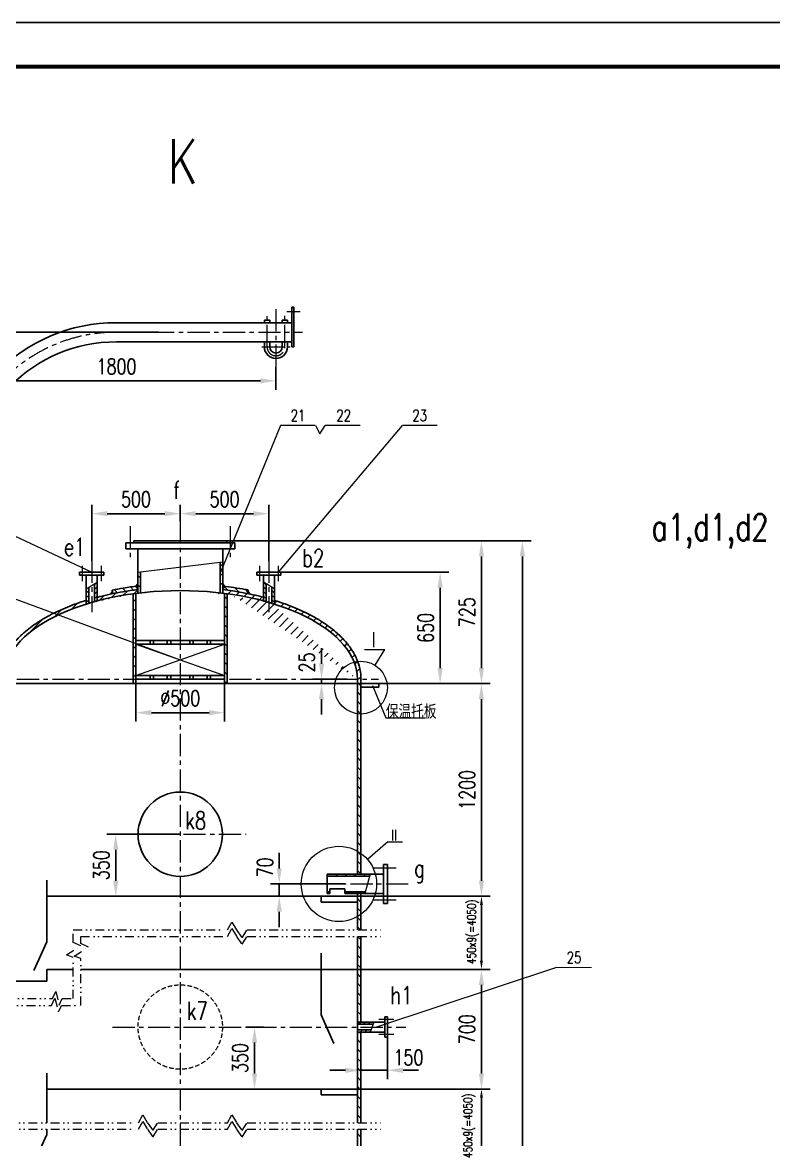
# Model space of a CAD drawing. Extents: x 3113 to 17963, y 3714 to 24739.
# Drawn here: x 5648 to 9889, y 18435 to 24739 of the extents above; entities that cross this region are included whole.
import ezdxf
from ezdxf.enums import TextEntityAlignment as Align

# ---------------------------------------------------------------- set-up
doc = ezdxf.new("R2010")
doc.units = 0
doc.header["$LTSCALE"] = 100
doc.header["$MEASUREMENT"] = 0
for name, pattern in [('CENTER', [2, 1.25, -0.25, 0.25, -0.25]), ('DIVIDE', [1.25, 0.5, -0.25, 0, -0.25, 0, -0.25]), ('HIDDEN', [0.375, 0.25, -0.125])]:
    doc.linetypes.add(name, pattern=pattern)
doc.layers.get('0').update_dxf_attribs({"linetype": 'CONTINUOUS', "lineweight": 25})
doc.layers.get('DEFPOINTS').update_dxf_attribs({"linetype": 'CONTINUOUS', "lineweight": 25})
for name, color, linetype, lineweight in [('1', 2, 'CENTER', 9), ('2', 3, 'HIDDEN', 9), ('3', 4, 'DIVIDE', 9), ('5', 1, 'CONTINUOUS', 9), ('dim', 1, 'CONTINUOUS', 9), ('text', 2, 'CONTINUOUS', 13)]:
    doc.layers.add(name, color=color, linetype=linetype, lineweight=lineweight)
doc.styles.add('COMPLEX', font='romanc', dxfattribs={"width": 0.75, "bigfont": 'HZTXT'})
doc.styles.add('ROMANS', font='romans', dxfattribs={"width": 0.75})
doc.styles.get("Standard").update_dxf_attribs({"font": 'txt', "width": 0.75, "bigfont": 'hztxt'})
doc.styles.add('样式 2', font='', dxfattribs={"width": 0.75, "height": 100})
doc.styles.get('样式 2').set_extended_font_data('SimSun')
doc.dimstyles.get("Standard").update_dxf_attribs({"dimtxt": 0.18, "dimasz": 0.18, "dimexe": 0.18, "dimexo": 0.0625, "dimgap": 0.09, "dimtad": 0, "dimtih": 1, "dimtoh": 1, "dimdec": 4, "dimzin": 0, "dimdsep": 46, "dimtxsty": 'Standard', "dimcen": 0.09, "dimadec": 0, "dimazin": 0, "dimtfac": 1, "dimtdec": 4, "dimtofl": 0, "dimtmove": 0, "dimatfit": 3, "dimfxl": 0, "dimtolj": 1, "dimtzin": 0, "dimarcsym": 0})
pattern_1 = [(135, (6791.052, 31998.23), (-26.5165, -26.5165), [])]

# ---------------------------------------------------------------- blocks, each defined once
blk = doc.blocks.new('*D5')
at = {"layer": 'DEFPOINTS', "color": 0}
for p in [(7079.3, 22793), (5279.2, 22716.2), (5279.2, 22090.5)]:
    blk.add_point(p, dxfattribs=at)
at = {"layer": 'dim', "color": 0, "lineweight": -2}
for p, q in [((5279.2, 22090.5), (5279.2, 22766.2)), ((7079.3, 22793), (7079.3, 22666.2)), ((6991.8, 22716.2), (5366.7, 22716.2))]:
    blk.add_line(p, q, dxfattribs=at)
at = {"layer": 'dim', "color": 0}
for points in [[(5366.7, 22730.7), (5366.7, 22701.6), (5279.2, 22716.2)], [(6991.8, 22730.7), (6991.8, 22701.6), (7079.3, 22716.2)]]:
    blk.add_solid(points, dxfattribs=at)
at = {"layer": 'dim', "color": 0, "insert": (6179.3, 22797.4), "char_height": 87.5, "attachment_point": 5, "style": 'ROMANS'}
blk.add_mtext('\\A1;1800', dxfattribs=at)
blk = doc.blocks.new('*D6')
at = {"layer": 'DEFPOINTS', "color": 0}
for p in [(6539.2, 21966.8), (6539.2, 21924), (6039.2, 21701.5)]:
    blk.add_point(p, dxfattribs=at)
at = {"layer": 'dim', "color": 0, "lineweight": -2}
for p, q in [((6039.2, 21701.5), (6039.2, 22016.8)), ((6539.2, 21924), (6539.2, 22016.8)), ((6126.7, 21966.8), (6451.7, 21966.8))]:
    blk.add_line(p, q, dxfattribs=at)
at = {"layer": 'dim', "color": 0}
for points in [[(6126.7, 21981.4), (6126.7, 21952.2), (6039.2, 21966.8)], [(6451.7, 21981.4), (6451.7, 21952.2), (6539.2, 21966.8)]]:
    blk.add_solid(points, dxfattribs=at)
at = {"layer": 'dim', "color": 0, "insert": (6289.2, 22048), "char_height": 87.5, "attachment_point": 5, "style": 'ROMANS'}
blk.add_mtext('\\A1;500', dxfattribs=at)
blk = doc.blocks.new('*D7')
at = {"layer": 'DEFPOINTS', "color": 0}
for p in [(6539.2, 21966.8), (6539.2, 21924), (7039.2, 21701.5)]:
    blk.add_point(p, dxfattribs=at)
at = {"layer": 'dim', "color": 0, "lineweight": -2}
for p, q in [((6539.2, 21924), (6539.2, 22016.8)), ((7039.2, 21701.5), (7039.2, 22016.8)), ((6951.7, 21966.8), (6626.7, 21966.8))]:
    blk.add_line(p, q, dxfattribs=at)
at = {"layer": 'dim', "color": 0}
for points in [[(6626.7, 21981.4), (6626.7, 21952.2), (6539.2, 21966.8)], [(6951.7, 21981.4), (6951.7, 21952.2), (7039.2, 21966.8)]]:
    blk.add_solid(points, dxfattribs=at)
at = {"layer": 'dim', "color": 0, "insert": (6789.2, 22048), "char_height": 87.5, "attachment_point": 5, "style": 'ROMANS'}
blk.add_mtext('\\A1;500', dxfattribs=at)
blk = doc.blocks.new('*D8')
at = {"layer": 'DEFPOINTS', "color": 0}
for p in [(6289.2, 21150.6), (6789.2, 21150.6), (6789.2, 20843.9)]:
    blk.add_point(p, dxfattribs=at)
at = {"layer": 'dim', "color": 0, "lineweight": -2}
for p, q in [((6289.2, 21150.6), (6289.2, 20793.9)), ((6789.2, 21150.6), (6789.2, 20793.9)), ((6376.7, 20843.9), (6701.7, 20843.9))]:
    blk.add_line(p, q, dxfattribs=at)
at = {"layer": 'dim', "color": 0}
for points in [[(6376.7, 20858.5), (6376.7, 20829.3), (6289.2, 20843.9)], [(6701.7, 20858.5), (6701.7, 20829.3), (6789.2, 20843.9)]]:
    blk.add_solid(points, dxfattribs=at)
at = {"layer": 'dim', "color": 0, "insert": (6539.2, 20925.2), "char_height": 87.5, "attachment_point": 5, "style": 'ROMANS'}
blk.add_mtext('\\A1;%%c500', dxfattribs=at)
blk = doc.blocks.new('*D9')
at = {"layer": 'DEFPOINTS', "color": 0}
for p in [(7336.8, 21008), (7481, 21033), (7481, 21008)]:
    blk.add_point(p, dxfattribs=at)
at = {"layer": 'dim', "color": 0, "lineweight": -2}
for p, q in [((7336.8, 21120.5), (7336.8, 21208)), ((7481, 21033), (7286.8, 21033)), ((7481, 21008), (7286.8, 21008)), ((7336.8, 21033), (7336.8, 21008)), ((7336.8, 20920.5), (7336.8, 20833))]:
    blk.add_line(p, q, dxfattribs=at)
at = {"layer": 'dim', "color": 0}
for points in [[(7322.2, 21120.5), (7351.4, 21120.5), (7336.8, 21033)], [(7322.2, 20920.5), (7351.4, 20920.5), (7336.8, 21008)]]:
    blk.add_solid(points, dxfattribs=at)
at = {"layer": 'dim', "color": 0, "insert": (7253.5, 21127.8), "char_height": 87.5, "attachment_point": 5, "rotation": 90, "style": 'ROMANS'}
blk.add_mtext('\\A1;25', dxfattribs=at)
blk = doc.blocks.new('*D10')
at = {"layer": 'DEFPOINTS', "color": 0}
for p in [(7096.7, 21636.8), (8005.9, 21008), (8005.9, 21008)]:
    blk.add_point(p, dxfattribs=at)
at = {"layer": 'dim', "color": 0, "lineweight": -2}
for p, q in [((7096.7, 21636.8), (8055.9, 21636.8)), ((8005.9, 21549.3), (8005.9, 21095.5)), ((8005.9, 21008), (7955.9, 21008))]:
    blk.add_line(p, q, dxfattribs=at)
at = {"layer": 'dim', "color": 0}
for points in [[(7991.3, 21549.3), (8020.5, 21549.3), (8005.9, 21636.8)], [(7991.3, 21095.5), (8020.5, 21095.5), (8005.9, 21008)]]:
    blk.add_solid(points, dxfattribs=at)
at = {"layer": 'dim', "color": 0, "insert": (7924.7, 21322.4), "char_height": 87.5, "attachment_point": 5, "rotation": 90, "style": 'ROMANS'}
blk.add_mtext('\\A1;650', dxfattribs=at)
blk = doc.blocks.new('*D11')
at = {"layer": 'DEFPOINTS', "color": 0}
for p in [(6539.2, 21813), (7539.2, 21008), (8239.3, 21008)]:
    blk.add_point(p, dxfattribs=at)
at = {"layer": 'dim', "color": 0, "lineweight": -2}
for p, q in [((6539.2, 21813), (8289.3, 21813)), ((8239.3, 21725.5), (8239.3, 21095.5)), ((7539.2, 21008), (8289.3, 21008))]:
    blk.add_line(p, q, dxfattribs=at)
at = {"layer": 'dim', "color": 0}
for points in [[(8224.7, 21725.5), (8253.8, 21725.5), (8239.3, 21813)], [(8224.7, 21095.5), (8253.8, 21095.5), (8239.3, 21008)]]:
    blk.add_solid(points, dxfattribs=at)
at = {"layer": 'dim', "color": 0, "insert": (8158, 21410.5), "char_height": 87.5, "attachment_point": 5, "rotation": 90, "style": 'ROMANS'}
blk.add_mtext('\\A1;725', dxfattribs=at)
blk = doc.blocks.new('*D12')
at = {"layer": 'DEFPOINTS', "color": 0}
for p in [(6539.2, 20158), (6175, 19808), (6911.5, 19808)]:
    blk.add_point(p, dxfattribs=at)
at = {"layer": 'dim', "color": 0, "lineweight": -2}
for p, q in [((6539.2, 20158), (6125, 20158)), ((6175, 20070.5), (6175, 19895.5)), ((6911.5, 19808), (6125, 19808))]:
    blk.add_line(p, q, dxfattribs=at)
at = {"layer": 'dim', "color": 0}
for points in [[(6160.4, 20070.5), (6189.6, 20070.5), (6175, 20158)], [(6160.4, 19895.5), (6189.6, 19895.5), (6175, 19808)]]:
    blk.add_solid(points, dxfattribs=at)
at = {"layer": 'dim', "color": 0, "insert": (6093.8, 19983), "char_height": 87.5, "attachment_point": 5, "rotation": 90, "style": 'ROMANS'}
blk.add_mtext('\\A1;350', dxfattribs=at)
blk = doc.blocks.new('*D13')
at = {"layer": 'DEFPOINTS', "color": 0}
for p in [(6911.5, 19070.3), (6911.5, 18720.3), (6958.5, 18720.3)]:
    blk.add_point(p, dxfattribs=at)
at = {"layer": 'dim', "color": 0, "lineweight": -2}
for p, q in [((6911.5, 19070.3), (7008.5, 19070.3)), ((6958.5, 18982.8), (6958.5, 18807.8)), ((6911.5, 18720.3), (7008.5, 18720.3))]:
    blk.add_line(p, q, dxfattribs=at)
at = {"layer": 'dim', "color": 0}
for points in [[(6943.9, 18982.8), (6973.1, 18982.8), (6958.5, 19070.3)], [(6943.9, 18807.8), (6973.1, 18807.8), (6958.5, 18720.3)]]:
    blk.add_solid(points, dxfattribs=at)
at = {"layer": 'dim', "color": 0, "insert": (6877.2, 18895.3), "char_height": 87.5, "attachment_point": 5, "rotation": 90, "style": 'ROMANS'}
blk.add_mtext('\\A1;350', dxfattribs=at)
blk = doc.blocks.new('*D61')
at = {"layer": 'DEFPOINTS', "color": 0}
for p in [(7334.2, 18720.3), (8239.3, 18720.3), (7334.2, 18308)]:
    blk.add_point(p, dxfattribs=at)
at = {"layer": 'dim', "color": 0, "lineweight": -2}
for p, q in [((7334.2, 18720.3), (8267.3, 18720.3)), ((8239.3, 18357), (8239.3, 18671.3)), ((7334.2, 18308), (8267.3, 18308))]:
    blk.add_line(p, q, dxfattribs=at)
at = {"layer": 'dim', "color": 0}
for points in [[(8231.1, 18671.3), (8247.4, 18671.3), (8239.3, 18720.3)], [(8231.1, 18357), (8247.4, 18357), (8239.3, 18308)]]:
    blk.add_solid(points, dxfattribs=at)
at = {"layer": 'dim', "color": 0, "insert": (8171.3, 18513.5), "char_height": 49, "attachment_point": 5, "rotation": 90, "style": 'ROMANS'}
blk.add_mtext('\\A1;450x9(=4050)', dxfattribs=at)
blk = doc.blocks.new('*D62')
at = {"layer": 'DEFPOINTS', "color": 0}
for p in [(7334.2, 19395.8), (7334.2, 18720.3), (8239.3, 18720.3)]:
    blk.add_point(p, dxfattribs=at)
at = {"layer": 'dim', "color": 0, "lineweight": -2}
for p, q in [((7334.2, 19395.8), (8289.3, 19395.8)), ((8239.3, 19308.3), (8239.3, 18807.8)), ((7334.2, 18720.3), (8289.3, 18720.3))]:
    blk.add_line(p, q, dxfattribs=at)
at = {"layer": 'dim', "color": 0}
for points in [[(8224.7, 19308.3), (8253.8, 19308.3), (8239.3, 19395.8)], [(8224.7, 18807.8), (8253.8, 18807.8), (8239.3, 18720.3)]]:
    blk.add_solid(points, dxfattribs=at)
at = {"layer": 'dim', "color": 0, "insert": (8158, 19058), "char_height": 87.5, "attachment_point": 5, "rotation": 90, "style": 'ROMANS'}
blk.add_mtext('\\A1;700', dxfattribs=at)
blk = doc.blocks.new('*D63')
at = {"layer": 'DEFPOINTS', "color": 0}
for p in [(7334.2, 19808), (8239.3, 19808), (7334.2, 19395.8)]:
    blk.add_point(p, dxfattribs=at)
at = {"layer": 'dim', "color": 0, "lineweight": -2}
for p, q in [((7334.2, 19808), (8267.3, 19808)), ((8239.3, 19444.8), (8239.3, 19759)), ((7334.2, 19395.8), (8267.3, 19395.8))]:
    blk.add_line(p, q, dxfattribs=at)
at = {"layer": 'dim', "color": 0}
for points in [[(8231.1, 19759), (8247.4, 19759), (8239.3, 19808)], [(8231.1, 19444.8), (8247.4, 19444.8), (8239.3, 19395.8)]]:
    blk.add_solid(points, dxfattribs=at)
at = {"layer": 'dim', "color": 0, "insert": (8191.2, 19608), "char_height": 49, "attachment_point": 5, "rotation": 90, "style": 'ROMANS'}
blk.add_mtext('\\A1;450x9(=4050)', dxfattribs=at)
blk = doc.blocks.new('*D64')
at = {"layer": 'DEFPOINTS', "color": 0}
for p in [(7709.2, 19012.8), (7559.2, 18937.6), (7709.2, 18826.2)]:
    blk.add_point(p, dxfattribs=at)
at = {"layer": 'dim', "color": 0, "lineweight": -2}
for p, q in [((7709.2, 19012.8), (7709.2, 18776.2)), ((7559.2, 18937.6), (7559.2, 18776.2)), ((7471.7, 18826.2), (7384.2, 18826.2)), ((7559.2, 18826.2), (7709.2, 18826.2)), ((7796.7, 18826.2), (7884.2, 18826.2))]:
    blk.add_line(p, q, dxfattribs=at)
at = {"layer": 'dim', "color": 0}
for points in [[(7471.7, 18840.7), (7471.7, 18811.6), (7559.2, 18826.2)], [(7796.7, 18840.7), (7796.7, 18811.6), (7709.2, 18826.2)]]:
    blk.add_solid(points, dxfattribs=at)
at = {"layer": 'dim', "color": 0, "insert": (7827.3, 18898.6), "char_height": 87.5, "attachment_point": 5, "style": 'ROMANS'}
blk.add_mtext('\\A1;150', dxfattribs=at)
blk = doc.blocks.new('*D65')
at = {"layer": 'DEFPOINTS', "color": 0}
for p in [(7467.3, 19878), (7097.7, 19808), (7128.5, 19808)]:
    blk.add_point(p, dxfattribs=at)
at = {"layer": 'dim', "color": 0, "lineweight": -2}
for p, q in [((7097.7, 19965.5), (7097.7, 20053)), ((7467.3, 19878), (7047.7, 19878)), ((7097.7, 19878), (7097.7, 19808)), ((7128.5, 19808), (7047.7, 19808)), ((7097.7, 19720.5), (7097.7, 19633))]:
    blk.add_line(p, q, dxfattribs=at)
at = {"layer": 'dim', "color": 0}
for points in [[(7083.1, 19965.5), (7112.3, 19965.5), (7097.7, 19878)], [(7083.1, 19720.5), (7112.3, 19720.5), (7097.7, 19808)]]:
    blk.add_solid(points, dxfattribs=at)
at = {"layer": 'dim', "color": 0, "insert": (7017.6, 19971.2), "char_height": 87.5, "attachment_point": 5, "rotation": 90, "style": 'ROMANS'}
blk.add_mtext('\\A1;70', dxfattribs=at)
blk = doc.blocks.new('*D66')
at = {"layer": 'DEFPOINTS', "color": 0}
for p in [(7481, 21008), (8239.3, 21008), (7128.5, 19808)]:
    blk.add_point(p, dxfattribs=at)
at = {"layer": 'dim', "color": 0, "lineweight": -2}
for p, q in [((7481, 21008), (8289.3, 21008)), ((8239.3, 19895.5), (8239.3, 20920.5)), ((7128.5, 19808), (8289.3, 19808))]:
    blk.add_line(p, q, dxfattribs=at)
at = {"layer": 'dim', "color": 0}
for points in [[(8224.7, 20920.5), (8253.8, 20920.5), (8239.3, 21008)], [(8224.7, 19895.5), (8253.8, 19895.5), (8239.3, 19808)]]:
    blk.add_solid(points, dxfattribs=at)
at = {"layer": 'dim', "color": 0, "insert": (8158, 20408), "char_height": 87.5, "attachment_point": 5, "rotation": 90, "style": 'ROMANS'}
blk.add_mtext('\\A1;1200', dxfattribs=at)
blk = doc.blocks.new('*D67')
at = {"layer": 'DEFPOINTS', "color": 0}
for p in [(7612.7, 21813), (7959.8, 5684), (8470.1, 5684)]:
    blk.add_point(p, dxfattribs=at)
at = {"layer": 'dim', "color": 0, "lineweight": -2}
for p, q in [((7612.7, 21813), (8520.1, 21813)), ((8470.1, 21725.5), (8470.1, 5771.5)), ((7959.8, 5684), (8520.1, 5684))]:
    blk.add_line(p, q, dxfattribs=at)
at = {"layer": 'dim', "color": 0}
for points in [[(8455.5, 21725.5), (8484.7, 21725.5), (8470.1, 21813)], [(8455.5, 5771.5), (8484.7, 5771.5), (8470.1, 5684)]]:
    blk.add_solid(points, dxfattribs=at)
at = {"layer": 'dim', "color": 0, "insert": (8388.9, 13748.5), "char_height": 87.5, "attachment_point": 5, "rotation": 90, "style": 'ROMANS'}
blk.add_mtext('\\A1;40535', dxfattribs=at)
blk = doc.blocks.new('*D68')
at = {"layer": 'DEFPOINTS', "color": 0}
for p in [(4948.1, 21008), (5852.5, 21008), (5279.2, 19508)]:
    blk.add_point(p, dxfattribs=at)
at = {"layer": 'dim', "color": 0, "lineweight": -2}
for p, q in [((5852.5, 21008), (4898.1, 21008)), ((4948.1, 19595.5), (4948.1, 20920.5)), ((5279.2, 19508), (4898.1, 19508))]:
    blk.add_line(p, q, dxfattribs=at)
at = {"layer": 'dim', "color": 0}
for points in [[(4933.5, 20920.5), (4962.7, 20920.5), (4948.1, 21008)], [(4933.5, 19595.5), (4962.7, 19595.5), (4948.1, 19508)]]:
    blk.add_solid(points, dxfattribs=at)
at = {"layer": 'dim', "color": 0, "insert": (4866.8, 20258), "char_height": 87.5, "attachment_point": 5, "rotation": 90, "style": 'ROMANS'}
blk.add_mtext('\\A1;1500', dxfattribs=at)
blk = doc.blocks.new('*D69')
at = {"layer": 'DEFPOINTS', "color": 0}
for p in [(6418.8, 22990.5), (4747.8, 19508), (5182, 19508)]:
    blk.add_point(p, dxfattribs=at)
at = {"layer": 'dim', "color": 0, "lineweight": -2}
for p, q in [((6418.8, 22990.5), (4697.8, 22990.5)), ((4747.8, 22903), (4747.8, 19595.5)), ((5182, 19508), (4697.8, 19508))]:
    blk.add_line(p, q, dxfattribs=at)
at = {"layer": 'dim', "color": 0}
for points in [[(4733.2, 22903), (4762.4, 22903), (4747.8, 22990.5)], [(4733.2, 19595.5), (4762.4, 19595.5), (4747.8, 19508)]]:
    blk.add_solid(points, dxfattribs=at)
at = {"layer": 'dim', "color": 0, "insert": (4666.5, 21249.2), "char_height": 87.5, "attachment_point": 5, "rotation": 90, "style": 'ROMANS'}
blk.add_mtext('\\A1;4250', dxfattribs=at)

msp = doc.modelspace()

# ---------------------------------------------------------------- hatches: boundary and pattern name
at = {"layer": '5'}
h = msp.add_hatch(dxfattribs=at)
h.set_pattern_fill('ANSI31', color=256, scale=300, style=0)
h.set_pattern_definition([(45, (-5909.53, 33113.19), (-26.516504, 26.516504), [])])
h.paths.add_polyline_path([(7610.2, 19932), (7369.2, 19932), (7369.2, 19922), (7607.5, 19922)])
h.paths.add_polyline_path([(7583.8, 19834), (7467.3, 19834), (7467.3, 19824), (7581.1, 19824)])
h.paths.add_polyline_path([(7383.2, 19834), (7369.2, 19834), (7369.2, 19824), (7383.2, 19824)])
at = {"layer": 'dim'}
h = msp.add_hatch(dxfattribs=at)
h.set_pattern_fill('ANSI31', color=256, scale=300, angle=90, style=0)
h.set_pattern_definition(pattern_1)
edge = h.paths.add_edge_path()
edge.add_line((6314.2, 21638), (6299.2, 21636.2))
edge.add_line((6299.2, 21636.2), (6299.2, 21518.4))
edge.add_ellipse((6539.2, 21033), major_axis=(-1000, 0), ratio=0.5, start_angle=283.00288, end_angle=283.88654, ccw=False)
edge.add_line((6314.2, 21520.2), (6314.2, 21638))
edge = h.paths.add_edge_path()
edge.add_line((6779.2, 21695.3), (6764.2, 21693.4))
edge.add_line((6764.2, 21693.4), (6764.2, 21520.2))
edge.add_ellipse((6539.2, 21033), major_axis=(-1000, 0), ratio=0.5, start_angle=256.11346, end_angle=256.99712, ccw=False)
edge.add_line((6779.2, 21518.4), (6779.2, 21695.3))
h = msp.add_hatch(dxfattribs=at)
h.set_pattern_fill('ANSI31', color=256, scale=150, style=0)
h.set_pattern_definition([(45, (2388.19, 0), (-13.258252, 13.258252), [])])
edge = h.paths.add_edge_path()
edge.add_line((6023.2, 21551.1), (6008.2, 21541.9))
edge.add_line((6008.2, 21541.9), (6008.2, 21456.7))
edge.add_ellipse((6539.2, 21033), major_axis=(-1000, 0), ratio=0.5, start_angle=301.06432, end_angle=302.07305, ccw=False)
edge.add_line((6023.2, 21461.3), (6023.2, 21551.1))
edge = h.paths.add_edge_path()
edge.add_line((6070.2, 21579.8), (6055.2, 21570.6))
edge.add_line((6055.2, 21570.6), (6055.2, 21470.5))
edge.add_ellipse((6539.2, 21033), major_axis=(-1000, 0), ratio=0.5, start_angle=297.9694, end_angle=298.94698, ccw=False)
edge.add_line((6070.2, 21474.6), (6070.2, 21579.8))
h = msp.add_hatch(dxfattribs=at)
h.set_pattern_fill('ANSI31', color=256, scale=150, style=0)
h.set_pattern_definition([(135, (10690.279, 0), (13.258252, 13.258252), [])])
edge = h.paths.add_edge_path()
edge.add_line((7055.2, 21551.1), (7070.2, 21541.9))
edge.add_line((7070.2, 21541.9), (7070.2, 21456.7))
edge.add_ellipse((6539.2, 21033), major_axis=(1000, 0), ratio=0.5, start_angle=57.92695, end_angle=58.93568)
edge.add_line((7055.2, 21461.3), (7055.2, 21551.1))
edge = h.paths.add_edge_path()
edge.add_line((7008.2, 21579.8), (7023.2, 21570.6))
edge.add_line((7023.2, 21570.6), (7023.2, 21470.5))
edge.add_ellipse((6539.2, 21033), major_axis=(1000, 0), ratio=0.5, start_angle=61.05302, end_angle=62.0306)
edge.add_line((7008.2, 21474.6), (7008.2, 21579.8))
h = msp.add_hatch(dxfattribs=at)
h.set_pattern_fill('ANSI31', color=256, scale=300, angle=90, style=0)
h.set_pattern_definition(pattern_1)
edge = h.paths.add_edge_path()
edge.add_line((6299.2, 21538.5), (6299.2, 21558.7))
edge.add_spline(control_points=[(6299.2, 21558.7), (6272, 21555.4), (6245.1, 21551.5), (6197.2, 21543.6), (6176.1, 21539.7), (6155.3, 21535.5)], knot_values=[4.949809, 4.949809, 4.949809, 4.949809, 5.031971, 5.031971, 5.09789, 5.09789, 5.09789, 5.09789], degree=3, periodic=0)
edge.add_line((6155.3, 21535.5), (6159.2, 21515.9))
edge.add_spline(control_points=[(6159.2, 21515.9), (6178.1, 21519.7), (6197.1, 21523.3), (6243.6, 21531.1), (6271.3, 21535.1), (6299.2, 21538.5)], knot_values=[4.952255, 4.952255, 4.952255, 4.952255, 5.012508, 5.012508, 5.09789, 5.09789, 5.09789, 5.09789], degree=3, periodic=0)
edge = h.paths.add_edge_path()
edge.add_spline(control_points=[(6923.2, 21535.5), (6916.9, 21536.8), (6910.7, 21538), (6863.5, 21547), (6821.7, 21553.5), (6779.2, 21558.7)], knot_values=[4.326888, 4.326888, 4.326888, 4.326888, 4.346701, 4.346701, 4.47497, 4.47497, 4.47497, 4.47497], degree=3, periodic=0)
edge.add_line((6779.2, 21558.7), (6779.2, 21538.5))
edge.add_spline(control_points=[(6779.2, 21538.5), (6816.3, 21534), (6852.8, 21528.4), (6898.9, 21519.9), (6909.1, 21517.9), (6919.2, 21515.9)], knot_values=[4.326888, 4.326888, 4.326888, 4.326888, 4.44013, 4.44013, 4.472523, 4.472523, 4.472523, 4.472523], degree=3, periodic=0)
edge.add_line((6919.2, 21515.9), (6923.2, 21535.5))
h = msp.add_hatch(dxfattribs=at)
h.set_pattern_fill('ANSI31', color=256, scale=300, angle=90, style=0)
h.set_pattern_definition(pattern_1)
edge = h.paths.add_edge_path()
edge.add_ellipse((6539.2, 21033), major_axis=(-1000, 0), ratio=0.5, start_angle=284.47751, end_angle=285.36695)
edge.add_line((6274.2, 21515.1), (6274.2, 21033))
edge.add_line((6274.2, 21033), (6289.2, 21033))
edge.add_line((6289.2, 21033), (6289.2, 21517.1))
h.paths.add_polyline_path([(6289.2, 21033), (6274.2, 21033), (6274.2, 21008), (6289.2, 21008)])
edge = h.paths.add_edge_path()
edge.add_ellipse((6539.2, 21033), major_axis=(-1000, 0), ratio=0.5, start_angle=254.63305, end_angle=255.52249)
edge.add_line((6789.2, 21517.1), (6789.2, 21033))
edge.add_line((6789.2, 21033), (6804.2, 21033))
edge.add_line((6804.2, 21033), (6804.2, 21515.1))
h.paths.add_polyline_path([(6804.2, 21033), (6789.2, 21033), (6789.2, 21008), (6804.2, 21008)])
h = msp.add_hatch(dxfattribs=at)
h.set_pattern_fill('ANSI31', color=256, scale=300, style=0)
h.set_pattern_definition([(45, (6791.052, 31998.23), (-26.5165, 26.5165), [])])
edge = h.paths.add_edge_path()
edge.add_spline(control_points=[(7023.2, 21491.3), (7020.1, 21492.1), (7017, 21492.9), (6983.1, 21502), (6951.5, 21509.3), (6919.2, 21515.9)], knot_values=[4.213171, 4.213171, 4.213171, 4.213171, 4.22361, 4.22361, 4.326888, 4.326888, 4.326888, 4.326888], degree=3, periodic=0)
edge.add_spline(control_points=[(6919.2, 21515.9), (6909.1, 21517.9), (6898.9, 21519.9), (6852.8, 21528.4), (6816.3, 21534), (6779.2, 21538.5)], knot_values=[4.326888, 4.326888, 4.326888, 4.326888, 4.359281, 4.359281, 4.472523, 4.472523, 4.472523, 4.472523], degree=3, periodic=0)
edge.add_line((6779.2, 21538.5), (6779.2, 21518.4))
edge.add_ellipse((6539.2, 21033), major_axis=(-1000, 0), ratio=0.5, start_angle=255.52249, end_angle=256.11346, ccw=False)
edge.add_ellipse((6539.2, 21033), major_axis=(-1000, 0), ratio=0.5, start_angle=254.63305, end_angle=255.52249, ccw=False)
edge.add_ellipse((6539.2, 21033), major_axis=(-1000, 0), ratio=0.5, start_angle=241.05302, end_angle=254.63305, ccw=False)
edge.add_line((7023.2, 21470.5), (7023.2, 21491.3))
edge = h.paths.add_edge_path()
edge.add_spline(control_points=[(7559.2, 21033), (7559.2, 21045.9), (7558.3, 21058.9), (7554.6, 21084.7), (7551.8, 21097.5), (7544.4, 21123), (7539.8, 21135.7), (7526.1, 21166.9), (7515.9, 21185.2), (7491.9, 21221.1), (7477.9, 21238.7), (7446.6, 21272.7), (7429.2, 21289.2), (7386.1, 21325.2), (7359.5, 21344.3), (7301.6, 21380.5), (7270.2, 21397.5), (7203.4, 21429.3), (7167.9, 21444), (7106.2, 21466.2), (7081.1, 21474.5), (7055.2, 21482.2)], knot_values=[3.141593, 3.141593, 3.141593, 3.141593, 3.213571, 3.213571, 3.28555, 3.28555, 3.357528, 3.357528, 3.465327, 3.465327, 3.573126, 3.573126, 3.680925, 3.680925, 3.816596, 3.816596, 3.952267, 3.952267, 4.087939, 4.087939, 4.176842, 4.176842, 4.176842, 4.176842], degree=3, periodic=0)
edge.add_line((7055.2, 21482.2), (7055.2, 21461.3))
edge.add_ellipse((6539.2, 21033), major_axis=(-1000, 0), ratio=0.5, start_angle=180, end_angle=238.93568, ccw=False)
edge.add_line((7539.2, 21033), (7559.2, 21033))
h = msp.add_hatch(dxfattribs=at)
h.set_pattern_fill('ANSI31', color=256, scale=300, angle=90, style=0)
h.set_pattern_definition(pattern_1)
h.paths.add_polyline_path([(7559.2, 21008), (7539.2, 21008), (7539.2, 19932), (7559.2, 19932)])
h = msp.add_hatch(dxfattribs=at)
h.set_pattern_fill('ANSI31', color=256, scale=300, angle=90, style=0)
h.set_pattern_definition(pattern_1)
h.paths.add_polyline_path([(7559.2, 19824), (7539.2, 19824), (7539.2, 19618.4), (7559.2, 19618.4)])
h = msp.add_hatch(dxfattribs=at)
h.set_pattern_fill('ANSI31', color=256, scale=150, style=0)
h.set_pattern_definition([(45, (3234.376, 1251.247), (-13.258252, 13.258252), [])])
h.paths.add_polyline_path([(7539.2, 19098.3), (7539.2, 19086.3), (7626.9, 19086.3), (7631.2, 19098.3)])
h.paths.add_polyline_path([(7539.2, 19054.3), (7539.2, 19042.3), (7610.9, 19042.3), (7615.3, 19054.3)])

# ---------------------------------------------------------------- linework, layer by layer
for p, q in [((7169.3, 23132.2), (7179.3, 23132.2)), ((7169.3, 23132.2), (7169.3, 22908.8)), ((7179.3, 23132.2), (7179.3, 22908.8)), ((6180.3, 23044.5), (7169.3, 23044.5)), ((7014, 23058.8), (7044, 23058.8)), ((7014, 23044.5), (7014, 23058.8)), ((7044, 23044.5), (7044, 23058.8)), ((7114.7, 23058.8), (7144.7, 23058.8)), ((7114.7, 23044.5), (7114.7, 23058.8)), ((7144.7, 23044.5), (7144.7, 23058.8)), ((6180.3, 22936.5), (7169.3, 22936.5)), ((7014, 22908.1), (7014, 22936.5)), ((7044, 22908.1), (7044, 22936.5)), ((7114.7, 22908.1), (7114.7, 22936.5)), ((7144.7, 22908.1), (7144.7, 22936.5)), ((7169.3, 22908.8), (7179.3, 22908.8)), ((6801.8, 21813), (6276.7, 21813)), ((6276.7, 21803), (6276.7, 21813)), ((6801.8, 21803), (6801.8, 21813)), ((6846.7, 21803), (6231.7, 21803)), ((6231.7, 21803), (6231.7, 21768)), ((6846.7, 21768), (6231.7, 21768)), ((6299.2, 21768), (6299.2, 21518.4)), ((6779.2, 21768), (6779.2, 21518.4)), ((6846.7, 21803), (6846.7, 21768)), ((6764.2, 21693.4), (6764.2, 21518.4)), ((6107.3, 21636.8), (5971.2, 21636.8)), ((5971.2, 21636.8), (5971.2, 21620.8)), ((6107.3, 21636.8), (6107.3, 21620.8)), ((6314.2, 21638), (6314.2, 21518.4)), ((6971.2, 21636.8), (6971.2, 21620.8)), ((6971.2, 21636.8), (7107.3, 21636.8)), ((7107.3, 21636.8), (7107.3, 21620.8)), ((6107.3, 21620.8), (5971.2, 21620.8)), ((6008.2, 21620.8), (6008.2, 21456.7)), ((6055.2, 21570.6), (6055.2, 21470.5)), ((6070.2, 21620.8), (6070.2, 21474.6)), ((6971.2, 21620.8), (7107.3, 21620.8)), ((7008.2, 21620.8), (7008.2, 21474.6)), ((7023.2, 21570.6), (7023.2, 21470.5)), ((7070.2, 21620.8), (7070.2, 21456.7)), ((6023.2, 21551.1), (6023.2, 21461.3)), ((6159.2, 21515.9), (6155.3, 21535.5)), ((6274.2, 21515.1), (6274.2, 21008)), ((6289.2, 21517.1), (6289.2, 21008)), ((6789.2, 21517.1), (6789.2, 21008)), ((6804.2, 21515.1), (6804.2, 21008)), ((6919.2, 21515.9), (6923.2, 21535.5)), ((7055.2, 21551.1), (7055.2, 21461.3)), ((6289.2, 21250.7), (6789.2, 21250.7)), ((6368.3, 21250.7), (6368.3, 21230.7)), ((6388.3, 21250.7), (6388.3, 21230.7)), ((6465.8, 21250.7), (6465.8, 21230.7)), ((6485.8, 21250.7), (6485.8, 21230.7)), ((6592.6, 21250.7), (6592.6, 21230.7)), ((6612.6, 21250.7), (6612.6, 21230.7)), ((6690.2, 21250.7), (6690.2, 21230.7)), ((6710.2, 21250.7), (6710.2, 21230.7)), ((6289.2, 21230.7), (6789.2, 21230.7)), ((5519.2, 21008), (7559.2, 21008)), ((6289.2, 21053), (6789.2, 21053)), ((6289.2, 21033), (6789.2, 21033)), ((6368.3, 21053), (6368.3, 21033)), ((6388.3, 21053), (6388.3, 21033)), ((6465.8, 21053), (6465.8, 21033)), ((6485.8, 21053), (6485.8, 21033)), ((6592.6, 21053), (6592.6, 21033)), ((6612.6, 21053), (6612.6, 21033)), ((6690.2, 21053), (6690.2, 21033)), ((6710.2, 21053), (6710.2, 21033)), ((7539.2, 21033), (7539.2, 19932)), ((7559.2, 21033), (7559.2, 19932)), ((7659.2, 21008), (7559.2, 21008)), ((7659.2, 21008), (7659.2, 20988)), ((7659.2, 20988), (7559.2, 20988)), ((7687.2, 19988), (7709.2, 19988)), ((7687.2, 19988), (7687.2, 19768)), ((7709.2, 19988), (7709.2, 19768)), ((7369.2, 19932), (7687.2, 19932)), ((7369.2, 19932), (7369.2, 19824)), ((7369.2, 19922), (7607.5, 19922)), ((5785.2, 19898.8), (5785.2, 19550.8)), ((5785.2, 19808), (7334.2, 19808)), ((7334.2, 19808), (7334.2, 19775.2)), ((7369.2, 19834), (7383.2, 19834)), ((7369.2, 19824), (7383.2, 19824)), ((7383.2, 19824), (7383.2, 19850.1)), ((7383.2, 19850.1), (7467.3, 19850.1)), ((7467.3, 19850.1), (7467.3, 19824)), ((7467.3, 19834), (7583.8, 19834)), ((7467.3, 19824), (7687.2, 19824)), ((7539.2, 19824), (7539.2, 19618.4)), ((7559.2, 19824), (7559.2, 19618.4)), ((7334.2, 19775.2), (7539.2, 19775.2)), ((7687.2, 19768), (7709.2, 19768)), ((5785.2, 19550.8), (5713.4, 19389.5)), ((7539.2, 19581.8), (7539.2, 18530.7)), ((7559.2, 19581.8), (7559.2, 19098.3)), ((7334.2, 19486.5), (7334.2, 19138.5)), ((5785.2, 19329.7), (5785.2, 19395.8)), ((5785.2, 19395.8), (5934.8, 19395.8)), ((5977.5, 19395.8), (7334.2, 19395.8)), ((5539.2, 19329.7), (5785.2, 19329.7)), ((7334.2, 19138.5), (7406, 18977.2)), ((7709.2, 19127.8), (7693.2, 19127.8)), ((7693.2, 19127.8), (7693.2, 19012.8)), ((7709.2, 19127.8), (7709.2, 19012.8)), ((7693.2, 19098.3), (7539.2, 19098.3)), ((7626.9, 19086.3), (7539.2, 19086.3)), ((7615.3, 19054.3), (7539.2, 19054.3)), ((7693.2, 19042.3), (7539.2, 19042.3)), ((7559.2, 19042.3), (7559.2, 18530.7)), ((7709.2, 19012.8), (7693.2, 19012.8)), ((5785.2, 18811), (5785.2, 18530.7)), ((7539.2, 18736.3), (7539.2, 18530.7)), ((7559.2, 18736.3), (7559.2, 18530.7)), ((5785.2, 18720.3), (7334.2, 18720.3)), ((7334.2, 18720.3), (7334.2, 18687.5)), ((7334.2, 18687.5), (7539.2, 18687.5)), ((5785.2, 18494.1), (5785.2, 18463.1)), ((7539.2, 18494.1), (7539.2, 17443)), ((7559.2, 18494.1), (7559.2, 17443)), ((5785.2, 18463.1), (5713.4, 18301.7))]:
    msp.add_line(p, q)
at = {"color": 14}
msp.add_lwpolyline([(3112.7, 24739), (3112.7, 3714), (17962.7, 3714), (17962.7, 24739)], close=True, dxfattribs=at)
at = {"color": 14, "const_width": 22.5}
msp.add_lwpolyline([(3737.7, 24489), (3737.7, 3964), (17712.7, 3964), (17712.7, 24489)], close=True, dxfattribs=at)
msp.add_circle((6539.2, 20158), 238)
for centre, radius, start, end in [((6179.2, 22090.5), 954, 90, 180), ((6179.2, 22090.5), 846, 90, 180), ((7079.3, 22908.1), 65.3, 180, 0), ((7079.3, 22908.1), 35.3, 180, 0)]:
    msp.add_arc(centre, radius, start, end)
msp.add_ellipse((6539.2, 21033), major_axis=(-1000, 0), ratio=0.5, start_param=3.141593, end_param=6.283185)
for points, knots in [([(6299.2, 21538.5), (6271.3, 21535.1), (6243.6, 21531.1), (6173, 21519.2), (6130.7, 21510.4), (6083.1, 21498.6), (6076.7, 21497), (6070.2, 21495.3)], [4.9522551, 4.9522551, 4.9522551, 4.9522551, 5.0376373, 5.0376373, 5.1733085, 5.1733085, 5.1948198, 5.1948198, 5.1948198, 5.1948198]), ([(6299.2, 21558.7), (6272, 21555.4), (6245.1, 21551.5), (6197.2, 21543.6), (6176.1, 21539.7), (6155.3, 21535.5)], [4.9498088, 4.9498088, 4.9498088, 4.9498088, 5.0319708, 5.0319708, 5.0978901, 5.0978901, 5.0978901, 5.0978901]), ([(6923.2, 21535.5), (6916.9, 21536.8), (6910.7, 21538), (6863.5, 21547), (6821.7, 21553.5), (6779.2, 21558.7)], [4.3268884, 4.3268884, 4.3268884, 4.3268884, 4.3467007, 4.3467007, 4.4749695, 4.4749695, 4.4749695, 4.4749695]), ([(7008.2, 21495.3), (6969.5, 21505.4), (6929.6, 21514.3), (6852.8, 21528.4), (6816.3, 21534), (6779.2, 21538.5)], [4.2299583, 4.2299583, 4.2299583, 4.2299583, 4.3592811, 4.3592811, 4.472523, 4.472523, 4.472523, 4.472523]), ([(6008.2, 21477.6), (5995.6, 21473.7), (5983.2, 21469.7), (5933, 21452.7), (5896.7, 21438.5), (5828.2, 21407.7), (5796, 21391.1), (5736.2, 21355.8), (5708.5, 21337), (5658.4, 21297.7), (5635.9, 21277.1), (5596.5, 21234.3), (5579.5, 21212), (5555.3, 21172.3), (5546.7, 21155.1), (5532.8, 21120.3), (5527.6, 21102.5), (5520.9, 21067.5), (5519.2, 21050.3), (5519.2, 21033)], [5.265227, 5.265227, 5.265227, 5.265227, 5.30898, 5.30898, 5.444651, 5.444651, 5.580322, 5.580322, 5.715994, 5.715994, 5.851665, 5.851665, 5.987336, 5.987336, 6.087268, 6.087268, 6.1872, 6.1872, 6.283185, 6.283185, 6.283185, 6.283185]), ([(7559.2, 21033), (7559.2, 21045.9), (7558.3, 21058.9), (7554.6, 21084.7), (7551.8, 21097.5), (7544.4, 21123), (7539.8, 21135.7), (7526.1, 21166.9), (7515.9, 21185.2), (7491.9, 21221.1), (7477.9, 21238.7), (7446.6, 21272.7), (7429.2, 21289.2), (7386.1, 21325.2), (7359.5, 21344.3), (7301.6, 21380.5), (7270.2, 21397.5), (7203.4, 21429.3), (7167.9, 21444), (7111, 21464.5), (7090.8, 21471.3), (7070.2, 21477.6)], [3.141593, 3.141593, 3.141593, 3.141593, 3.213571, 3.213571, 3.28555, 3.28555, 3.357528, 3.357528, 3.465327, 3.465327, 3.573126, 3.573126, 3.680925, 3.680925, 3.816596, 3.816596, 3.952267, 3.952267, 4.087939, 4.087939, 4.159551, 4.159551, 4.159551, 4.159551])]:
    msp.add_open_spline(points, degree=3, knots=knots)
at = {"layer": '1'}
for p, q in [((7029, 22908.1), (7029, 23080.5)), ((7079.3, 23121), (7079.3, 22793)), ((7129.7, 22908.1), (7129.7, 23082.7)), ((7141.3, 23108), (7216.4, 23108)), ((6180.3, 22990.5), (7228.9, 22990.5)), ((6998.7, 22908.1), (7158.9, 22908.1)), ((6256.7, 21895.5), (6256.7, 21703.1)), ((6539.2, 21924), (6539.2, 6201.2)), ((6821.7, 21895.5), (6821.7, 21703.1)), ((6039.2, 21701.5), (6039.2, 21411.7)), ((7039.2, 21701.5), (7039.2, 21411.7)), ((5986.2, 21672.1), (5986.2, 21586.8)), ((6092.3, 21672.1), (6092.3, 21586.8)), ((6986.2, 21672.1), (6986.2, 21586.8)), ((7092.3, 21672.1), (7092.3, 21586.8)), ((5417, 21033), (7657.8, 21033)), ((6157.1, 20158), (6911.5, 20158)), ((7631.9, 19968), (7778.2, 19968)), ((7300.8, 19878), (7846.2, 19878)), ((7631.9, 19788), (7778.2, 19788)), ((7744.6, 19112.8), (7659.2, 19112.8)), ((6157.1, 19070.3), (7812.7, 19070.3)), ((7744.6, 19027.8), (7659.2, 19027.8))]:
    msp.add_line(p, q, dxfattribs=at)
for centre, radius, start, end in [((6179.2, 22090.5), 900, 90, 180), ((7079.3, 22908.1), 50.3, 180, 0)]:
    msp.add_arc(centre, radius, start, end, dxfattribs=at)
at = {"layer": '2'}
msp.add_circle((6539.2, 19070.3), 238, dxfattribs=at)
at = {"layer": '3'}
for p, q in [((6857.1, 19618.4), (6888, 19573.9)), ((6888, 19573.9), (6916, 19618.4)), ((5978.1, 19527.9), (5934.8, 19547.1)), ((5977.5, 19541), (5977.5, 19581.8)), ((6857.1, 19581.8), (6888, 19537.3)), ((6888, 19537.3), (6916, 19581.8)), ((5896.6, 19477.1), (5978.1, 19527.9)), ((5939.3, 19471), (6020.8, 19521.8)), ((6020.8, 19521.8), (5977.5, 19541)), ((5831.8, 19233.5), (5851.4, 19155.8)), ((5836.6, 19271.4), (5856.1, 19193.7)), ((5856.1, 19193.7), (5873.4, 19230.6)), ((5851.4, 19155.8), (5868.7, 19192.7)), ((5868.7, 19192.7), (5977.5, 19192.7)), ((6353.7, 18530.7), (6384.6, 18486.2)), ((6353.7, 18494.1), (6384.6, 18449.6)), ((6384.6, 18486.2), (6412.5, 18530.7)), ((6384.6, 18449.6), (6412.5, 18494.1)), ((6857.1, 18530.7), (6888, 18486.2)), ((6857.1, 18494.1), (6888, 18449.6)), ((6888, 18486.2), (6916, 18530.7)), ((6888, 18449.6), (6916, 18494.1))]:
    msp.add_line(p, q, dxfattribs=at)
for points in [[(5934.8, 19547.1), (5934.8, 19618.4), (6806.3, 19618.4), (6830.6, 19662.6), (6857.1, 19618.4)], [(5977.5, 19581.8), (6806.3, 19581.8), (6830.6, 19626), (6857.1, 19581.8)], [(6916, 19618.4), (7669.2, 19618.4)], [(6916, 19581.8), (7669.2, 19581.9)], [(5873.4, 19230.6), (5934.8, 19230.6), (5934.8, 19463.4), (5896.6, 19477.1)], [(5977.5, 19192.7), (5977.5, 19457.3), (5939.3, 19471)], [(5420.9, 19192.7), (5812.8, 19192.7), (5831.8, 19233.5)], [(5425.6, 19230.6), (5817.5, 19230.6), (5836.6, 19271.4)], [(5431.4, 18530.7), (6302.9, 18530.7), (6327.2, 18574.9), (6353.7, 18530.7)], [(5432.5, 18494.1), (6302.9, 18494.1), (6327.2, 18538.3), (6353.7, 18494.1)], [(6412.5, 18530.7), (6806.3, 18530.7), (6830.6, 18574.9), (6857.1, 18530.7)], [(6412.5, 18494.1), (6806.3, 18494.1), (6830.6, 18538.3), (6857.1, 18494.1)], [(6916, 18530.7), (7669.2, 18530.7)], [(6916, 18494.1), (7669.2, 18494.1)]]:
    msp.add_lwpolyline(points, dxfattribs=at)
at = {"layer": '5'}
for p, q in [((4276.5, 22465.1), (6039.2, 21636.8)), ((7104.6, 22465.1), (6764.2, 21630.6)), ((7792, 22465.1), (7092.3, 21636.8)), ((4276.5, 21974.3), (6539.2, 21141.8)), ((6289.2, 21053), (6789.2, 21230.7)), ((6289.2, 21230.7), (6789.2, 21053)), ((7711.2, 20115.2), (7595.9, 20016.3)), ((8663.1, 19406.2), (7646.4, 19070.3))]:
    msp.add_line(p, q, dxfattribs=at)
for points in [[(6299.2, 21636.2), (6779.2, 21695.3)], [(7610.2, 19932), (7581.1, 19824)]]:
    msp.add_lwpolyline(points, dxfattribs=at)
msp.add_circle((7434.7, 19878), 212.4, dxfattribs=at)
for points in [[(6155.3, 21535.5), (6159.2, 21515.9), (6139, 21511.7)], [(6923.2, 21535.5), (6919.2, 21515.9), (6939.4, 21511.7)]]:
    msp.add_solid(points, dxfattribs=at)
at = {"layer": 'dim'}
for p, q in [((6008.2, 21541.9), (6070.2, 21579.8)), ((7070.2, 21541.9), (7008.2, 21579.8)), ((6081.4, 21477.5), (6108.8, 21504.8)), ((6150.7, 21493.7), (6176.2, 21519.2)), ((6216.2, 21506.2), (6240.4, 21530.4)), ((6278.8, 21515.7), (6299.2, 21536.2)), ((5925.7, 21427.8), (5959.4, 21461.6)), ((5683.5, 21291.7), (5764, 21372.2)), ((5830.6, 21385.8), (5872.2, 21427.4)), ((7579.3, 21200.5), (7694.4, 21200.5)), ((7638.5, 21111.6), (7694.4, 21200.5)), ((7623.5, 20997.1), (7699.4, 20814)), ((7699.4, 20814), (7923.4, 20814)), ((7711.2, 20115.2), (7793.4, 20115.2)), ((7559.2, 19562.8), (7540.2, 19581.8)), ((7559.2, 19509.8), (7539.2, 19529.8)), ((7559.2, 19456.7), (7539.2, 19476.7)), ((7559.2, 19403.7), (7539.2, 19423.7)), ((7559.2, 19350.7), (7539.2, 19370.7)), ((7559.2, 19297.6), (7539.2, 19317.6)), ((7559.2, 19244.6), (7539.2, 19264.6)), ((7559.2, 19191.6), (7539.2, 19211.6)), ((7559.2, 19138.5), (7539.2, 19158.5)), ((7546.4, 19098.3), (7539.2, 19105.5)), ((7559.2, 19032.5), (7549.4, 19042.3)), ((7631.2, 19098.3), (7610.9, 19042.3)), ((7559.2, 18979.4), (7539.2, 18999.4)), ((7559.2, 18926.4), (7539.2, 18946.4)), ((7559.2, 18873.4), (7539.2, 18893.4)), ((7559.2, 18820.3), (7539.2, 18840.3)), ((7559.2, 18767.3), (7539.2, 18787.3)), ((7559.2, 18714.3), (7539.2, 18734.3)), ((7559.2, 18661.2), (7539.2, 18681.2)), ((7559.2, 18608.2), (7539.2, 18628.2)), ((7559.2, 18555.2), (7539.2, 18575.2)), ((7559.2, 18449.1), (7539.2, 18469.1))]:
    msp.add_line(p, q, dxfattribs=at)
msp.add_lwpolyline([(6539.2, 23774.1, 0, 0, 0), (6539.2, 23514.8, 62.5, 0, 0), (6539.2, 23234.3, 0, 0, 0)], format="xyseb", dxfattribs=at)
msp.add_circle((7559.2, 20985.3), 149.1, dxfattribs=at)
for points in [[(6299.2, 21579.3), (6282, 21556.5), (6299.2, 21536.2)], [(6779.2, 21579.3), (6796.4, 21556.5), (6779.2, 21536.2)]]:
    msp.add_solid(points, dxfattribs=at)
at = {"layer": 'text', "const_width": 6.4}
for points in [[(7104.6, 22465.1), (7302.1, 22465.1)], [(7356.1, 22465.1), (7555.1, 22465.1)], [(7792, 22465.1), (7989.5, 22465.1)], [(8663.1, 19406.2), (8860.6, 19406.2)]]:
    msp.add_lwpolyline(points, dxfattribs=at)
at = {"layer": 'text'}
msp.add_lwpolyline([(7302.1, 22465.1), (7327.3, 22418), (7356.1, 22465.1)], dxfattribs=at)

# ---------------------------------------------------------------- texts
at = {"layer": '5', "width": 478.2, "attachment_point": 1, "style": 'ROMANS'}
for s, insert, char_height in [('f', (6499.8, 22149.9), 100), ('a1,d1,d2', (9199, 21966), 150), ('e1', (5881.8, 21829.4), 100), ('b2', (7227.2, 21766.4), 100), ('k8', (6566.7, 20286.5), 100), ('g', (7858.8, 20016.5), 100), ('h1', (7725.1, 19300), 100), ('k7', (6576.7, 19211.8), 100)]:
    msp.add_mtext(s, dxfattribs=dict(at, insert=insert, char_height=char_height))
at = {"layer": 'dim', "width": 0.75}
for s, height, style, p in [('K', 250, 'ROMANS', (6469, 23830.2)), ('I', 84, 'COMPLEX', (7618.3, 21214.2)), ('保温托板', 70, '样式 2', (7699.4, 20817.2)), ('II', 60, 'COMPLEX', (7730, 20122.7))]:
    msp.add_text(s, height=height, dxfattribs=dict(at, style=style)).set_placement(p)
at = {"layer": 'text', "style": 'ROMANS', "width": 0.75}
for s, p in [('21', (7203.3, 22521.1)), ('22', (7461.4, 22521.1)), ('23', (7890.8, 22521.1)), ('25', (8761.9, 19462.2))]:
    msp.add_text(s, height=64, dxfattribs=at).set_placement(p, align=Align.MIDDLE)

# ---------------------------------------------------------------- dimensions: what is measured, and where the dimension line sits
at = {"layer": 'dim'}
for base, p1, p2, text, picture, middle in [((4747.8, 19508), (6418.8, 22990.5), (5182, 19508), '4250', '*D69', (4666.5, 21249.2)), ((8239.3, 21008), (6539.2, 21813), (7539.2, 21008), '725', '*D11', (8158, 21410.5)), ((8470.1, 5684), (7612.7, 21813), (7959.8, 5684), '40535', '*D67', (8388.9, 13748.5)), ((8005.9, 21008), (7096.7, 21636.8), (8005.9, 21008), '650', '*D10', (7924.7, 21322.4)), ((8239.3, 18720.3), (7334.2, 19395.8), (7334.2, 18720.3), '700', '*D62', (8158, 19058))]:
    dim = msp.add_linear_dim(base=base, p1=p1, p2=p2, angle=90, text=text, dimstyle='Standard', override={"dimscale": 25, "dimtxt": 3.5, "dimasz": 3.5, "dimexe": 2, "dimexo": 0, "dimgap": 1.5, "dimtad": 1, "dimtih": 0, "dimtoh": 0, "dimdec": 0, "dimtxsty": 'ROMANS', "dimtdec": 0, "dimtofl": 1, "dimtmove": 2}, dxfattribs=at)
    dim.commit()
    dim.dimension.update_dxf_attribs({"geometry": picture, "text_midpoint": middle})
for base, p1, p2, picture, middle in [((5279.2, 22716.2), (7079.3, 22793), (5279.2, 22090.5), '*D5', (6179.3, 22797.4)), ((6539.2, 21966.8), (6039.2, 21701.5), (6539.2, 21924), '*D6', (6289.2, 22048))]:
    dim = msp.add_linear_dim(base=base, p1=p1, p2=p2, dimstyle='Standard', override={"dimscale": 25, "dimtxt": 3.5, "dimasz": 3.5, "dimexe": 2, "dimexo": 0, "dimgap": 1.5, "dimtad": 1, "dimtih": 0, "dimtoh": 0, "dimdec": 0, "dimtxsty": 'ROMANS', "dimtdec": 0, "dimtofl": 1, "dimtmove": 2}, dxfattribs=at)
    dim.commit()
    dim.dimension.update_dxf_attribs({"geometry": picture, "text_midpoint": middle})
for base, p1, p2, angle, picture, middle in [((6539.2, 21966.8), (7039.2, 21701.5), (6539.2, 21924), 180, '*D7', (6789.2, 22048)), ((4948.1, 21008), (5279.2, 19508), (5852.5, 21008), 90, '*D68', (4866.8, 20258)), ((8239.3, 21008), (7128.5, 19808), (7481, 21008), 90, '*D66', (8158, 20408)), ((6175, 19808), (6539.2, 20158), (6911.5, 19808), 90, '*D12', (6093.8, 19983)), ((6958.5, 18720.3), (6911.5, 19070.3), (6911.5, 18720.3), 90, '*D13', (6877.2, 18895.3))]:
    dim = msp.add_linear_dim(base=base, p1=p1, p2=p2, angle=angle, dimstyle='Standard', override={"dimscale": 25, "dimtxt": 3.5, "dimasz": 3.5, "dimexe": 2, "dimexo": 0, "dimgap": 1.5, "dimtad": 1, "dimtih": 0, "dimtoh": 0, "dimdec": 0, "dimtxsty": 'ROMANS', "dimtdec": 0, "dimtofl": 1, "dimtmove": 2}, dxfattribs=at)
    dim.commit()
    dim.dimension.update_dxf_attribs({"geometry": picture, "text_midpoint": middle})
for base, p1, p2, picture, middle in [((7336.8, 21008), (7481, 21033), (7481, 21008), '*D9', (7253.5, 21127.8)), ((7097.7, 19808), (7467.3, 19878), (7128.5, 19808), '*D65', (7017.6, 19971.2))]:
    dim = msp.add_linear_dim(base=base, p1=p1, p2=p2, angle=90, dimstyle='Standard', override={"dimscale": 25, "dimtxt": 3.5, "dimasz": 3.5, "dimexe": 2, "dimexo": 0, "dimgap": 1.5, "dimtad": 1, "dimtih": 0, "dimtoh": 0, "dimdec": 0, "dimtxsty": 'ROMANS', "dimtdec": 0, "dimtofl": 1, "dimtmove": 2}, dxfattribs=at)
    dim.commit()
    dim.dimension.update_dxf_attribs({"geometry": picture, "text_midpoint": middle, "dimtype": 160})
dim = msp.add_linear_dim(base=(6789.2, 20843.9), p1=(6289.2, 21150.6), p2=(6789.2, 21150.6), text='%%c500', dimstyle='Standard', override={"dimscale": 25, "dimtxt": 3.5, "dimasz": 3.5, "dimexe": 2, "dimexo": 0, "dimgap": 1.5, "dimtad": 1, "dimtih": 0, "dimtoh": 0, "dimdec": 0, "dimtxsty": 'ROMANS', "dimtdec": 0, "dimtofl": 1, "dimtmove": 2}, dxfattribs=at)
dim.commit()
dim.dimension.update_dxf_attribs({"geometry": '*D8', "text_midpoint": (6539.2, 20925.2)})
for base, p1, p2, picture, middle in [((8239.3, 19808), (7334.2, 19395.8), (7334.2, 19808), '*D63', (8191.2, 19608)), ((8239.3, 18720.3), (7334.2, 18308), (7334.2, 18720.3), '*D61', (8171.3, 18513.5))]:
    dim = msp.add_linear_dim(base=base, p1=p1, p2=p2, angle=90, text='450x9(=4050)', dimstyle='Standard', override={"dimscale": 14, "dimtxt": 3.5, "dimasz": 3.5, "dimexe": 2, "dimexo": 0, "dimgap": 1.5, "dimtad": 1, "dimtih": 0, "dimtoh": 0, "dimdec": 0, "dimtxsty": 'ROMANS', "dimtdec": 0, "dimtofl": 1, "dimtmove": 2}, dxfattribs=at)
    dim.commit()
    dim.dimension.update_dxf_attribs({"geometry": picture, "text_midpoint": middle, "dimtype": 160})
dim = msp.add_linear_dim(base=(7709.2, 18826.2), p1=(7559.2, 18937.6), p2=(7709.2, 19012.8), dimstyle='Standard', override={"dimscale": 25, "dimtxt": 3.5, "dimasz": 3.5, "dimexe": 2, "dimexo": 0, "dimgap": 1.5, "dimtad": 1, "dimtih": 0, "dimtoh": 0, "dimdec": 0, "dimtxsty": 'ROMANS', "dimtdec": 0, "dimtofl": 1, "dimtmove": 2}, dxfattribs=at)
dim.commit()
dim.dimension.update_dxf_attribs({"geometry": '*D64', "text_midpoint": (7827.3, 18898.6), "dimtype": 160})

doc.saveas('drawing.dxf')
